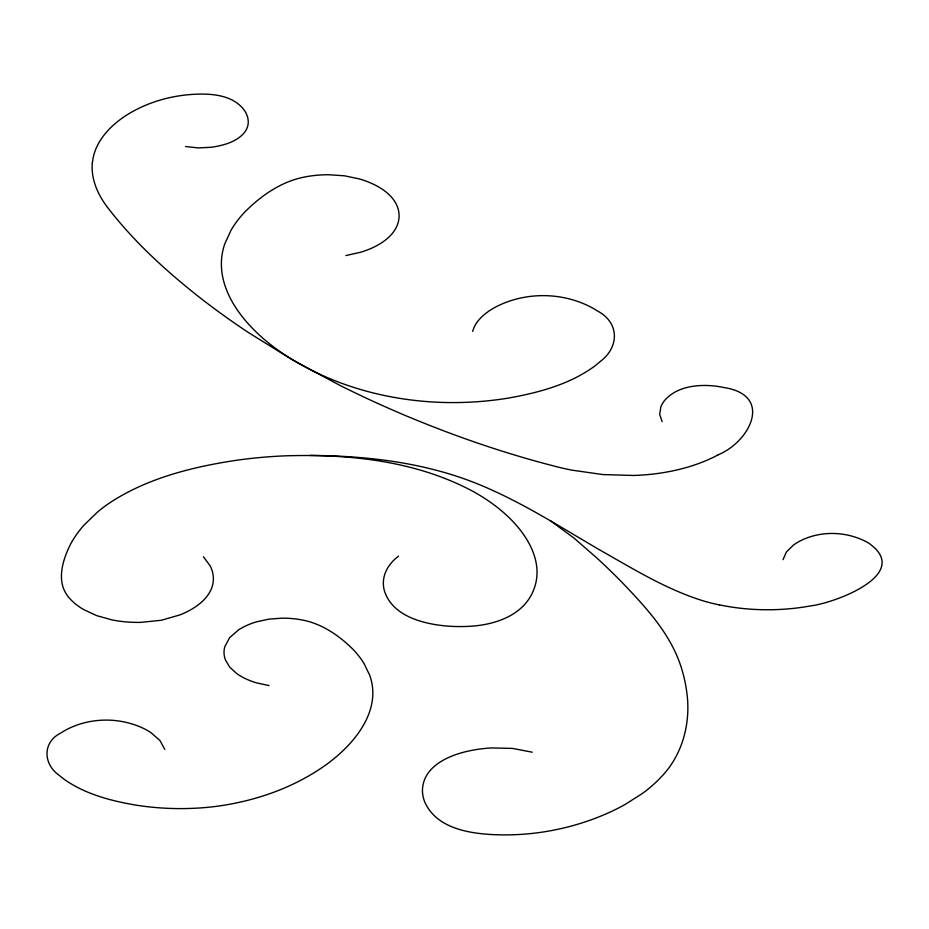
<?xml version="1.0" encoding="UTF-8"?>
<svg xmlns="http://www.w3.org/2000/svg" width="929" height="929" viewBox="0 0 929 929"><rect width="100%" height="100%" fill="white"/><g stroke="black" fill="none" stroke-linecap="round" stroke-linejoin="round"><path stroke-width="1.39" d="M92.331 162.68C91.1 175.314 95.199 187.89 101.609 198.643A195.241 112.723 0 0 0 107.358 207.167C132.615 240.17 163.388 268.539 195.775 294.4A980.989 566.365 0 0 0 248.647 332.687L292.554 359.895L339.666 385.245A980.989 566.365 0 0 0 405.996 415.774C455.059 436.328 505.504 453.724 557.086 466.822A195.241 112.723 0 0 0 571.846 470.132L602.677 474.556L634.147 475.497M783.019 559.664L786.364 552.047L793.285 545.195A55.728 32.167 0 0 1 803.004 539.563C820.156 531.841 840.246 531.562 857.839 538.042A58.69 33.885 0 0 1 868.673 543.14C913.381 574.25 834.149 603.176 810.715 605.871A141.301 81.578 0 0 1 719.569 604.895M472.675 331.409C474.928 322.7 481.71 316.092 488.886 311.099A79.789 46.067 0 0 1 503.379 303.4C528.241 293.192 556.947 293.041 581.914 303.005A83.006 47.925 0 0 1 596.859 310.623C620.142 322.549 619.248 347.527 599.925 361.764A123.534 71.324 0 0 1 592.702 367.547C567.967 384.885 537.996 392.781 508.651 398.042A202.603 116.973 0 0 1 446.21 402.524C388.392 401.328 330.132 385.454 281.952 352.939A276.401 159.579 0 0 1 255.254 331.119C235.699 311.923 218.536 285.586 221.787 256.961A179.669 103.734 0 0 1 224.795 243.793L231.147 230.044A195.938 113.117 0 0 1 244.327 212.52C260.132 196.495 279.536 182.63 301.809 177.613A72.799 42.026 0 0 1 328.785 174.733L344.38 175.79L359.14 178.879A73.588 42.479 0 0 1 381.029 188.424C388.531 193.174 395.406 199.851 398.018 208.56A73.937 42.688 0 0 1 398.262 222.17C395.986 230.88 389.356 237.65 382.04 242.504A73.356 42.351 0 0 1 360.51 252.293L345.843 255.556M398.553 556.157C391.248 561.569 385.291 569.338 383.735 578.465A85.271 49.225 0 0 0 384.339 590.623C391.852 614.859 419.873 622.964 442.413 625.589A88.696 51.211 0 0 0 463.676 626.506C490.535 626.309 523.178 617.332 533.722 589.694A132.011 76.213 0 0 0 535.998 582.193C540.771 559.92 528.369 538.077 513.679 522.319A216.515 124.997 0 0 0 473.024 491.395C415.716 460.679 348.816 453.782 284.75 455.86A295.364 170.53 0 0 0 235.92 460.354C193.104 466.834 149.72 477.587 112.699 500.905A192.001 110.853 0 0 0 97.487 512.065L84.005 525.129A209.373 120.886 0 0 0 70.639 544.022C62.94 559.258 56.193 580.207 67.283 595.454A77.792 44.917 0 0 0 83.587 609.529L96.628 615.613L111.735 619.84A78.628 45.393 0 0 0 140.72 622.372L161.321 620.27L180.075 614.859A79.011 45.614 0 0 0 198.295 604.802C205.53 599.344 211.812 591.692 213.113 582.471A78.396 45.254 0 0 0 210.024 565.645L203.405 556.738M718.163 454.815C750.179 441.6 773.59 395.185 724.005 387.556A55.589 32.097 0 0 0 711.149 385.698C694.985 384.583 676.672 387.219 665.222 399.784A52.79 30.471 0 0 0 660.833 406.879L659.683 414.357L662.145 421.661M310.17 455.407C368.906 455.814 428.606 462.956 483.034 486.157C523.759 503.39 561.058 527.382 599.135 549.596C633.009 568.745 666.581 589.694 704.066 601.109A134.508 77.664 0 0 0 719.522 604.953M269.062 685.567L256.787 682.931A60.942 35.186 0 0 1 236.581 673.455L229.66 667.08L225.433 659.938A61.419 35.453 0 0 1 224.795 646.747L229.568 637.735L238.567 629.874A61.268 35.372 0 0 1 256.625 621.803L268.864 619.144L281.824 618.168A60.606 34.988 0 0 1 304.329 620.421C323.013 624.474 339.375 635.9 352.811 649.139A163.132 94.177 0 0 1 364.087 663.643L369.626 675.046A149.592 86.362 0 0 1 372.355 686.008C375.595 709.663 361.811 731.808 345.809 747.938A230.125 132.859 0 0 1 323.966 766.262C293.146 787.699 256.845 800.438 219.836 805.873A161.251 93.097 0 0 1 194.625 808.265L188.099 808.509A168.695 97.394 0 0 1 136.04 805.141C111.457 800.937 86.374 794.504 65.518 780.255A102.852 59.386 0 0 1 59.41 775.483C43.315 764.59 41.875 742.259 61.059 732.888A69.106 39.901 0 0 1 73.368 726.455C94.084 717.978 117.983 718.012 138.746 726.315A66.435 38.356 0 0 1 150.951 732.644L159.974 740.518L164.805 749.459M185.568 146.515L198.225 147.932L211.185 147.27A52.79 30.471 0 0 0 223.471 144.738C235.397 141.684 250.993 132.777 247.857 118.215A55.589 32.097 0 0 0 244.652 110.795C234.979 96.802 216.631 93.957 200.815 94.084C175.418 94.34 149.894 100.913 128.132 114.174A133.857 77.281 0 0 0 92.435 162.68M532.294 752.2L512.506 748.414L491.522 747.95A85.271 49.225 0 0 0 470.933 750.551C450.298 754.603 423.206 765.531 422.44 790.149A89.799 51.838 0 0 0 424.925 802.424C435.991 826.729 465.127 832.767 489.223 834.393C529.251 836.948 569.86 829.702 606.602 813.665A208.804 120.549 0 0 0 625.008 804.526L642.055 793.714A191.769 110.714 0 0 0 661.007 777.155C682.943 754.743 691.257 721.775 686.624 691.188A392.038 226.339 0 0 0 682.327 671.04C672.457 635.784 646.747 608.24 622.093 582.425A1044.486 603.026 0 0 0 597.266 558.375L574.017 538.1L550.723 520.983M718.175 454.827A133.857 77.281 0 0 1 634.135 475.427"/></g></svg>
